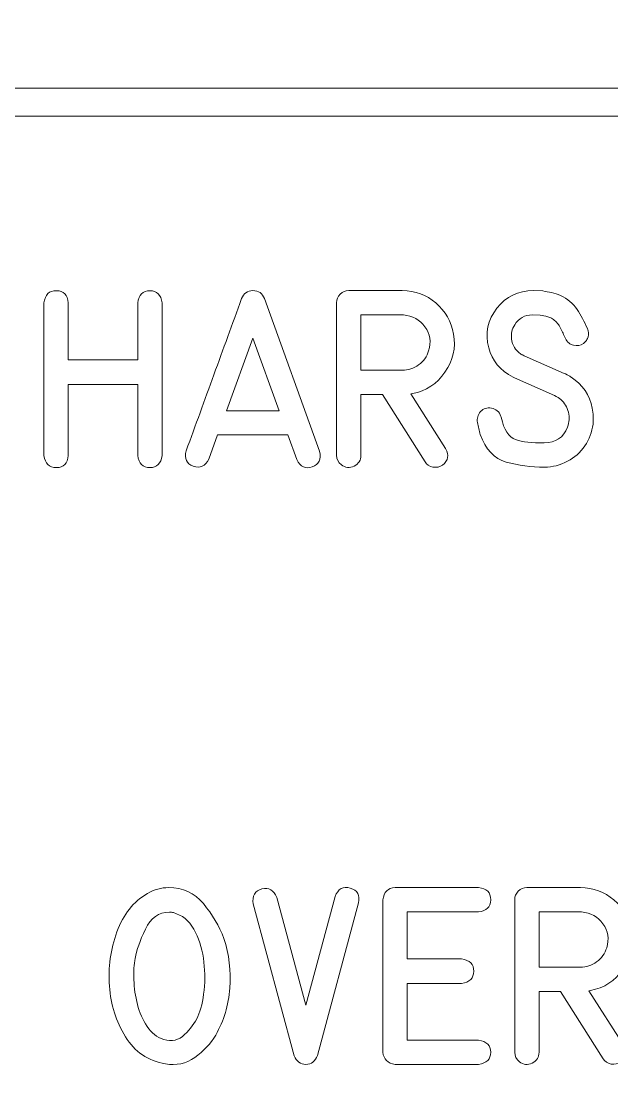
# Model space of a CAD drawing. Header units: millimetres. Extents: x -73 to 73, y -192 to 195.
# Drawn here: x -52.09 to -41.48, y 121.41 to 140.53 of the extents above; entities that cross this region are included whole.
import ezdxf

# ---------------------------------------------------------------- set-up
doc = ezdxf.new("R2010")
doc.units = ezdxf.units.MM
doc.header["$MEASUREMENT"] = 0
doc.layers.add('LED', color=7, linetype='Continuous')

msp = doc.modelspace()

# ---------------------------------------------------------------- linework, layer by layer
at = {"layer": 'LED', "color": 250, "lineweight": 9}
msp.add_open_spline([(70.6599, 74.2658), (70.9361, 74.248), (71.2072, 74.3453), (71.409, 74.5346), (71.409, 74.5346), (71.6108, 74.724), (71.7252, 74.987), (71.725, 75.2637), (71.725, 75.2637), (71.725, 75.2637), (71.725, 89.1213), (71.725, 89.1213), (71.725, 89.1213), (71.7248, 89.3867), (71.6193, 89.6411), (71.4315, 89.8287), (71.4315, 89.8287), (71.2437, 90.0162), (70.9904, 90.1215), (70.725, 90.1213), (70.725, 90.1213), (70.725, 90.1213), (68.2625, 90.1213), (68.2625, 90.1213), (68.2625, 90.1213), (65.9403, 90.1213), (63.7945, 91.3602), (62.6333, 93.3713), (62.6333, 93.3713), (61.4722, 95.3824), (61.4722, 97.8602), (62.6333, 99.8713), (62.6333, 99.8713), (63.7945, 101.8824), (65.9403, 103.1213), (68.2625, 103.1213), (68.2625, 103.1213), (68.2625, 103.1213), (70.725, 103.1213), (70.725, 103.1213), (70.725, 103.1213), (70.9904, 103.1215), (71.2448, 103.227), (71.4324, 103.4148), (71.4324, 103.4148), (71.6199, 103.6026), (71.7252, 103.8559), (71.725, 104.1213), (71.725, 104.1213), (71.725, 104.1213), (71.725, 174.8463), (71.725, 174.8463), (71.725, 174.8463), (71.7248, 175.1117), (71.6193, 175.3661), (71.4315, 175.5537), (71.4315, 175.5537), (71.2437, 175.7412), (70.9904, 175.8465), (70.725, 175.8463), (70.725, 175.8463), (70.725, 175.8463), (68.2625, 175.8463), (68.2625, 175.8463), (68.2625, 175.8463), (65.9403, 175.8463), (63.7945, 177.0852), (62.6333, 179.0963), (62.6333, 179.0963), (61.4722, 181.1074), (61.4722, 183.5852), (62.6333, 185.5963), (62.6333, 185.5963), (63.7945, 187.6074), (65.9403, 188.8463), (68.2625, 188.8463), (68.2625, 188.8463), (68.2625, 188.8463), (70.725, 188.8463), (70.725, 188.8463), (70.725, 188.8463), (70.9904, 188.8465), (71.2448, 188.952), (71.4324, 189.1398), (71.4324, 189.1398), (71.6199, 189.3276), (71.7252, 189.5809), (71.725, 189.8463), (71.725, 189.8463), (71.725, 189.8463), (71.725, 193.6206), (71.725, 193.6206), (71.725, 193.6206), (71.7248, 193.886), (71.6193, 194.1404), (71.4315, 194.328), (71.4315, 194.328), (71.2437, 194.5155), (70.9904, 194.6208), (70.725, 194.6206), (70.725, 194.6206), (70.725, 194.6206), (-70.725, 194.6206), (-70.725, 194.6206), (-70.725, 194.6206), (-70.9904, 194.6204), (-71.2448, 194.5148), (-71.4324, 194.3271), (-71.4324, 194.3271), (-71.6199, 194.1393), (-71.7252, 193.886), (-71.725, 193.6206), (-71.725, 193.6206), (-71.725, 193.6206), (-71.725, 189.8463), (-71.725, 189.8463), (-71.725, 189.8463), (-71.7248, 189.5809), (-71.6192, 189.3265), (-71.4315, 189.1389), (-71.4315, 189.1389), (-71.2437, 188.9514), (-70.9904, 188.8461), (-70.725, 188.8463), (-70.725, 188.8463), (-70.725, 188.8463), (-68.2625, 188.8463), (-68.2625, 188.8463), (-68.2625, 188.8463), (-65.9403, 188.8463), (-63.7944, 187.6074), (-62.6333, 185.5963), (-62.6333, 185.5963), (-61.4722, 183.5852), (-61.4722, 181.1074), (-62.6333, 179.0963), (-62.6333, 179.0963), (-63.7944, 177.0852), (-65.9403, 175.8463), (-68.2625, 175.8463), (-68.2625, 175.8463), (-68.2625, 175.8463), (-70.725, 175.8463), (-70.725, 175.8463), (-70.725, 175.8463), (-70.9904, 175.8461), (-71.2448, 175.7405), (-71.4324, 175.5528), (-71.4324, 175.5528), (-71.6199, 175.365), (-71.7252, 175.1117), (-71.725, 174.8463), (-71.725, 174.8463), (-71.725, 174.8463), (-71.725, 104.1213), (-71.725, 104.1213), (-71.725, 104.1213), (-71.7248, 103.8559), (-71.6192, 103.6015), (-71.4315, 103.4139), (-71.4315, 103.4139), (-71.2437, 103.2264), (-70.9904, 103.1211), (-70.725, 103.1213), (-70.725, 103.1213), (-70.725, 103.1213), (-68.2625, 103.1213), (-68.2625, 103.1213), (-68.2625, 103.1213), (-65.9403, 103.1213), (-63.7944, 101.8824), (-62.6333, 99.8713), (-62.6333, 99.8713), (-61.4722, 97.8602), (-61.4722, 95.3824), (-62.6333, 93.3713), (-62.6333, 93.3713), (-63.7944, 91.3602), (-65.9403, 90.1213), (-68.2625, 90.1213), (-68.2625, 90.1213), (-68.2625, 90.1213), (-70.725, 90.1213), (-70.725, 90.1213), (-70.725, 90.1213), (-70.9904, 90.1211), (-71.2448, 90.0155), (-71.4324, 89.8278), (-71.4324, 89.8278), (-71.6199, 89.64), (-71.7252, 89.3867), (-71.725, 89.1213), (-71.725, 89.1213), (-71.725, 89.1213), (-71.725, 84.4887), (-71.725, 84.4887), (-71.725, 84.4887), (-71.7247, 83.9613), (-71.3163, 83.5248), (-70.7901, 83.4908), (-70.7901, 83.4908), (-70.7901, 83.4908), (70.6599, 74.2658), (70.6599, 74.2658)], degree=3, knots=[0, 0, 0, 0, 0.0192308, 0.0192308, 0.0192308, 0.0192308, 0.0384615, 0.0384615, 0.0384615, 0.0384615, 0.0576923, 0.0576923, 0.0576923, 0.0576923, 0.0769231, 0.0769231, 0.0769231, 0.0769231, 0.0961538, 0.0961538, 0.0961538, 0.0961538, 0.1153846, 0.1153846, 0.1153846, 0.1153846, 0.1346154, 0.1346154, 0.1346154, 0.1346154, 0.1538462, 0.1538462, 0.1538462, 0.1538462, 0.1730769, 0.1730769, 0.1730769, 0.1730769, 0.1923077, 0.1923077, 0.1923077, 0.1923077, 0.2115385, 0.2115385, 0.2115385, 0.2115385, 0.2307692, 0.2307692, 0.2307692, 0.2307692, 0.25, 0.25, 0.25, 0.25, 0.2692308, 0.2692308, 0.2692308, 0.2692308, 0.2884615, 0.2884615, 0.2884615, 0.2884615, 0.3076923, 0.3076923, 0.3076923, 0.3076923, 0.3269231, 0.3269231, 0.3269231, 0.3269231, 0.3461538, 0.3461538, 0.3461538, 0.3461538, 0.3653846, 0.3653846, 0.3653846, 0.3653846, 0.3846154, 0.3846154, 0.3846154, 0.3846154, 0.4038462, 0.4038462, 0.4038462, 0.4038462, 0.4230769, 0.4230769, 0.4230769, 0.4230769, 0.4423077, 0.4423077, 0.4423077, 0.4423077, 0.4615385, 0.4615385, 0.4615385, 0.4615385, 0.4807692, 0.4807692, 0.4807692, 0.4807692, 0.5, 0.5, 0.5, 0.5, 0.5192308, 0.5192308, 0.5192308, 0.5192308, 0.5384615, 0.5384615, 0.5384615, 0.5384615, 0.5576923, 0.5576923, 0.5576923, 0.5576923, 0.5769231, 0.5769231, 0.5769231, 0.5769231, 0.5961538, 0.5961538, 0.5961538, 0.5961538, 0.6153846, 0.6153846, 0.6153846, 0.6153846, 0.6346154, 0.6346154, 0.6346154, 0.6346154, 0.6538462, 0.6538462, 0.6538462, 0.6538462, 0.6730769, 0.6730769, 0.6730769, 0.6730769, 0.6923077, 0.6923077, 0.6923077, 0.6923077, 0.7115385, 0.7115385, 0.7115385, 0.7115385, 0.7307692, 0.7307692, 0.7307692, 0.7307692, 0.75, 0.75, 0.75, 0.75, 0.7692308, 0.7692308, 0.7692308, 0.7692308, 0.7884615, 0.7884615, 0.7884615, 0.7884615, 0.8076923, 0.8076923, 0.8076923, 0.8076923, 0.8269231, 0.8269231, 0.8269231, 0.8269231, 0.8461538, 0.8461538, 0.8461538, 0.8461538, 0.8653846, 0.8653846, 0.8653846, 0.8653846, 0.8846154, 0.8846154, 0.8846154, 0.8846154, 0.9038462, 0.9038462, 0.9038462, 0.9038462, 0.9230769, 0.9230769, 0.9230769, 0.9230769, 0.9423077, 0.9423077, 0.9423077, 0.9423077, 0.9615385, 0.9615385, 0.9615385, 0.9615385, 1, 1, 1, 1], dxfattribs=at)
at = {"layer": 'LED', "color": 175, "lineweight": 9}
msp.add_open_spline([(-58.936, 139.3252), (-58.936, 139.3252), (-24.736, 139.3252), (-24.736, 139.3252), (-24.736, 139.3252), (-24.736, 139.3252), (-24.736, 138.8252), (-24.736, 138.8252), (-24.736, 138.8252), (-24.736, 138.8252), (-58.936, 138.8252), (-58.936, 138.8252), (-58.936, 138.8252), (-58.936, 138.8252), (-58.936, 139.3252), (-58.936, 139.3252)], degree=3, knots=[0, 0, 0, 0, 0.2, 0.2, 0.2, 0.2, 0.4, 0.4, 0.4, 0.4, 0.6, 0.6, 0.6, 0.6, 1, 1, 1, 1], dxfattribs=at)
at = {"layer": 'LED', "color": 240, "lineweight": 9}
for points, knots in [([(-51.6829, 132.7287), (-51.6829, 132.7287), (-51.6829, 135.4698), (-51.6829, 135.4698), (-51.6829, 135.4698), (-51.6612, 135.6185), (-51.5855, 135.6915), (-51.4564, 135.6894), (-51.4564, 135.6894), (-51.3273, 135.6867), (-51.2569, 135.6132), (-51.2458, 135.4698), (-51.2458, 135.4698), (-51.2458, 135.4698), (-51.2458, 134.4448), (-51.2458, 134.4448), (-51.2458, 134.4448), (-51.2458, 134.4448), (-49.9975, 134.4448), (-49.9975, 134.4448), (-49.9975, 134.4448), (-49.9975, 134.4448), (-49.9975, 135.4698), (-49.9975, 135.4698), (-49.9975, 135.4698), (-49.9758, 135.6153), (-49.9028, 135.6888), (-49.7784, 135.6894), (-49.7784, 135.6894), (-49.6541, 135.6899), (-49.58, 135.6163), (-49.5572, 135.4698), (-49.5572, 135.4698), (-49.5572, 135.4698), (-49.5572, 132.7287), (-49.5572, 132.7287), (-49.5572, 132.7287), (-49.58, 132.5832), (-49.6541, 132.5107), (-49.7784, 132.5112), (-49.7784, 132.5112), (-49.9028, 132.5117), (-49.9758, 132.5842), (-49.9975, 132.7287), (-49.9975, 132.7287), (-49.9975, 132.7287), (-49.9975, 134.0045), (-49.9975, 134.0045), (-49.9975, 134.0045), (-49.9975, 134.0045), (-51.2458, 134.0045), (-51.2458, 134.0045), (-51.2458, 134.0045), (-51.2458, 134.0045), (-51.2458, 132.7287), (-51.2458, 132.7287), (-51.2458, 132.7287), (-51.2569, 132.5863), (-51.3273, 132.5138), (-51.4564, 132.5117), (-51.4564, 132.5117), (-51.5855, 132.5096), (-51.6612, 132.5821), (-51.6829, 132.7287)], [0, 0, 0, 0, 0.0588235, 0.0588235, 0.0588235, 0.0588235, 0.1176471, 0.1176471, 0.1176471, 0.1176471, 0.1764706, 0.1764706, 0.1764706, 0.1764706, 0.2352941, 0.2352941, 0.2352941, 0.2352941, 0.2941176, 0.2941176, 0.2941176, 0.2941176, 0.3529412, 0.3529412, 0.3529412, 0.3529412, 0.4117647, 0.4117647, 0.4117647, 0.4117647, 0.4705882, 0.4705882, 0.4705882, 0.4705882, 0.5294118, 0.5294118, 0.5294118, 0.5294118, 0.5882353, 0.5882353, 0.5882353, 0.5882353, 0.6470588, 0.6470588, 0.6470588, 0.6470588, 0.7058824, 0.7058824, 0.7058824, 0.7058824, 0.7647059, 0.7647059, 0.7647059, 0.7647059, 0.8235294, 0.8235294, 0.8235294, 0.8235294, 0.8823529, 0.8823529, 0.8823529, 0.8823529, 1, 1, 1, 1]), ([(-49.1249, 132.8139), (-48.9598, 133.27), (-48.7942, 133.7256), (-48.6285, 134.1807), (-48.6285, 134.1807), (-48.4624, 134.6358), (-48.2962, 135.0914), (-48.1301, 135.547), (-48.1301, 135.547), (-48.0957, 135.6412), (-48.0279, 135.6888), (-47.9269, 135.6899), (-47.9269, 135.6899), (-47.8253, 135.691), (-47.757, 135.6433), (-47.7221, 135.547), (-47.7221, 135.547), (-47.7221, 135.547), (-46.7283, 132.8065), (-46.7283, 132.8065), (-46.7283, 132.8065), (-46.6976, 132.6604), (-46.742, 132.5668), (-46.8616, 132.5244), (-46.8616, 132.5244), (-46.9818, 132.4816), (-47.0738, 132.5255), (-47.1395, 132.6546), (-47.1395, 132.6546), (-47.1395, 132.6546), (-47.2987, 133.098), (-47.2987, 133.098), (-47.2987, 133.098), (-47.2987, 133.098), (-48.5624, 133.098), (-48.5624, 133.098), (-48.5624, 133.098), (-48.5624, 133.098), (-48.7174, 132.6652), (-48.7174, 132.6652), (-48.7174, 132.6652), (-48.7836, 132.535), (-48.8778, 132.4927), (-48.9995, 132.5377), (-48.9995, 132.5377), (-49.1217, 132.5821), (-49.1635, 132.6747), (-49.1249, 132.8139)], [0, 0, 0, 0, 0.0769231, 0.0769231, 0.0769231, 0.0769231, 0.1538462, 0.1538462, 0.1538462, 0.1538462, 0.2307692, 0.2307692, 0.2307692, 0.2307692, 0.3076923, 0.3076923, 0.3076923, 0.3076923, 0.3846154, 0.3846154, 0.3846154, 0.3846154, 0.4615385, 0.4615385, 0.4615385, 0.4615385, 0.5384615, 0.5384615, 0.5384615, 0.5384615, 0.6153846, 0.6153846, 0.6153846, 0.6153846, 0.6923077, 0.6923077, 0.6923077, 0.6923077, 0.7692308, 0.7692308, 0.7692308, 0.7692308, 0.8461538, 0.8461538, 0.8461538, 0.8461538, 1, 1, 1, 1]), ([(-44.4651, 132.8515), (-44.3989, 132.7345), (-44.4175, 132.6366), (-44.5206, 132.5567), (-44.5206, 132.5567), (-44.5704, 132.5218), (-44.6275, 132.5096), (-44.6921, 132.5213), (-44.6921, 132.5213), (-44.7567, 132.5324), (-44.8037, 132.5646), (-44.8339, 132.617), (-44.8339, 132.617), (-44.8339, 132.617), (-45.598, 133.8251), (-45.598, 133.8251), (-45.598, 133.8251), (-45.598, 133.8251), (-45.9859, 133.8251), (-45.9859, 133.8251), (-45.9859, 133.8251), (-45.9859, 133.8251), (-45.9859, 132.7334), (-45.9859, 132.7334), (-45.9859, 132.7334), (-45.9859, 132.6435), (-46.0267, 132.5789), (-46.1081, 132.5387), (-46.1081, 132.5387), (-46.1902, 132.499), (-46.2664, 132.5064), (-46.3378, 132.5615), (-46.3378, 132.5615), (-46.3944, 132.6038), (-46.423, 132.661), (-46.423, 132.7334), (-46.423, 132.7334), (-46.423, 132.7334), (-46.423, 135.4729), (-46.423, 135.4729), (-46.423, 135.4729), (-46.423, 135.5327), (-46.4018, 135.5841), (-46.36, 135.6264), (-46.36, 135.6264), (-46.3182, 135.6687), (-46.2669, 135.6899), (-46.206, 135.6899), (-46.206, 135.6899), (-46.206, 135.6899), (-45.2435, 135.6899), (-45.2435, 135.6899), (-45.2435, 135.6899), (-45.0117, 135.6899), (-44.8106, 135.6163), (-44.6402, 135.4692), (-44.6402, 135.4692), (-44.4698, 135.3216), (-44.3635, 135.1348), (-44.3222, 134.9083), (-44.3222, 134.9083), (-44.2788, 134.6654), (-44.3301, 134.4384), (-44.4767, 134.2273), (-44.4767, 134.2273), (-44.6228, 134.0156), (-44.817, 133.8876), (-45.0588, 133.8421), (-45.0588, 133.8421), (-45.0588, 133.8421), (-45.0884, 133.8373), (-45.0884, 133.8373), (-45.0884, 133.8373), (-45.0884, 133.8373), (-44.4651, 132.8515), (-44.4651, 132.8515)], [0, 0, 0, 0, 0.05, 0.05, 0.05, 0.05, 0.1, 0.1, 0.1, 0.1, 0.15, 0.15, 0.15, 0.15, 0.2, 0.2, 0.2, 0.2, 0.25, 0.25, 0.25, 0.25, 0.3, 0.3, 0.3, 0.3, 0.35, 0.35, 0.35, 0.35, 0.4, 0.4, 0.4, 0.4, 0.45, 0.45, 0.45, 0.45, 0.5, 0.5, 0.5, 0.5, 0.55, 0.55, 0.55, 0.55, 0.6, 0.6, 0.6, 0.6, 0.65, 0.65, 0.65, 0.65, 0.7, 0.7, 0.7, 0.7, 0.75, 0.75, 0.75, 0.75, 0.8, 0.8, 0.8, 0.8, 0.85, 0.85, 0.85, 0.85, 0.9, 0.9, 0.9, 0.9, 1, 1, 1, 1]), ([(-42.3367, 134.2045), (-42.3367, 134.2045), (-42.3119, 134.1939), (-42.3119, 134.1939), (-42.3119, 134.1939), (-42.3119, 134.1939), (-42.2838, 134.1802), (-42.2838, 134.1802), (-42.2838, 134.1802), (-42.2838, 134.1802), (-42.259, 134.1659), (-42.259, 134.1659), (-42.259, 134.1659), (-42.2521, 134.1606), (-42.2436, 134.1558), (-42.2351, 134.1511), (-42.2351, 134.1511), (-42.2261, 134.1469), (-42.2177, 134.1416), (-42.2092, 134.1368), (-42.2092, 134.1368), (-42.005, 134.0024), (-41.878, 133.8161), (-41.8298, 133.5785), (-41.8298, 133.5785), (-41.8113, 133.4854), (-41.807, 133.3896), (-41.8171, 133.2917), (-41.8171, 133.2917), (-41.834, 133.151), (-41.8832, 133.0213), (-41.9653, 132.9017), (-41.9653, 132.9017), (-42.0473, 132.7821), (-42.1505, 132.6901), (-42.2743, 132.625), (-42.2743, 132.625), (-42.4077, 132.5546), (-42.5458, 132.5197), (-42.6886, 132.5197), (-42.6886, 132.5197), (-42.9284, 132.5197), (-43.157, 132.5504), (-43.3755, 132.6117), (-43.3755, 132.6117), (-43.5935, 132.6731), (-43.7491, 132.8377), (-43.8417, 133.1055), (-43.8417, 133.1055), (-43.8544, 133.1398), (-43.8634, 133.1748), (-43.8697, 133.2108), (-43.8697, 133.2108), (-43.8761, 133.2473), (-43.8835, 133.2833), (-43.8914, 133.3198), (-43.8914, 133.3198), (-43.9068, 133.3938), (-43.8888, 133.4595), (-43.8364, 133.5166), (-43.8364, 133.5166), (-43.7845, 133.5732), (-43.7195, 133.5949), (-43.6422, 133.5817), (-43.6422, 133.5817), (-43.5602, 133.5648), (-43.5036, 133.5145), (-43.4713, 133.4298), (-43.4713, 133.4298), (-43.4713, 133.4298), (-43.4665, 133.4155), (-43.4665, 133.4155), (-43.4665, 133.4155), (-43.4173, 133.1912), (-43.3305, 133.0573), (-43.2072, 133.0139), (-43.2072, 133.0139), (-43.0834, 132.9705), (-42.9119, 132.9509), (-42.6918, 132.9552), (-42.6918, 132.9552), (-42.4891, 132.9552), (-42.35, 133.0504), (-42.2743, 133.2404), (-42.2743, 133.2404), (-42.2415, 133.3251), (-42.2362, 133.4134), (-42.259, 133.505), (-42.259, 133.505), (-42.2817, 133.596), (-42.3267, 133.6727), (-42.3939, 133.7336), (-42.3939, 133.7336), (-42.4241, 133.7595), (-42.4632, 133.7833), (-42.5119, 133.8061), (-42.5119, 133.8061), (-42.5119, 133.8061), (-43.2294, 134.1209), (-43.2294, 134.1209), (-43.2294, 134.1209), (-43.2294, 134.1209), (-43.2527, 134.1336), (-43.2527, 134.1336), (-43.2527, 134.1336), (-43.4877, 134.2574), (-43.6332, 134.4337), (-43.6898, 134.6623), (-43.6898, 134.6623), (-43.7591, 134.9268), (-43.711, 135.1639), (-43.5448, 135.3745), (-43.5448, 135.3745), (-43.3792, 135.5846), (-43.1612, 135.6899), (-42.8918, 135.6899), (-42.8918, 135.6899), (-42.8918, 135.6899), (-42.7209, 135.6851), (-42.7209, 135.6851), (-42.7209, 135.6851), (-42.6654, 135.6751), (-42.6114, 135.665), (-42.5601, 135.655), (-42.5601, 135.655), (-42.5082, 135.6455), (-42.4558, 135.6285), (-42.4034, 135.6047), (-42.4034, 135.6047), (-42.2732, 135.5439), (-42.1732, 135.4597), (-42.1039, 135.3534), (-42.1039, 135.3534), (-42.0346, 135.247), (-41.9721, 135.1316), (-41.9166, 135.0078), (-41.9166, 135.0078), (-41.9113, 134.9962), (-41.9065, 134.9829), (-41.9023, 134.9676), (-41.9023, 134.9676), (-41.8912, 134.9168), (-41.8965, 134.8708), (-41.9182, 134.8295), (-41.9182, 134.8295), (-41.9303, 134.8035), (-41.9436, 134.784), (-41.9568, 134.7707), (-41.9568, 134.7707), (-41.97, 134.757), (-41.9811, 134.748), (-41.9891, 134.7427), (-41.9891, 134.7427), (-42.0431, 134.7046), (-42.1018, 134.693), (-42.1658, 134.7088), (-42.1658, 134.7088), (-42.2304, 134.7231), (-42.2791, 134.7644), (-42.3135, 134.8327), (-42.3135, 134.8327), (-42.3404, 134.8924), (-42.369, 134.9538), (-42.3992, 135.0163), (-42.3992, 135.0163), (-42.4299, 135.0787), (-42.4727, 135.1306), (-42.5272, 135.1724), (-42.5272, 135.1724), (-42.55, 135.1888), (-42.5722, 135.201), (-42.5934, 135.2084), (-42.5934, 135.2084), (-42.6146, 135.2163), (-42.6378, 135.2248), (-42.6638, 135.2343), (-42.6638, 135.2343), (-42.6638, 135.2343), (-42.7643, 135.2512), (-42.7643, 135.2512), (-42.7643, 135.2512), (-42.7643, 135.2512), (-42.9072, 135.256), (-42.9072, 135.256), (-42.9072, 135.256), (-43.0458, 135.2539), (-43.1517, 135.1941), (-43.2247, 135.0761), (-43.2247, 135.0761), (-43.2744, 135.0004), (-43.2929, 134.9163), (-43.2808, 134.8231), (-43.2808, 134.8231), (-43.2665, 134.7088), (-43.2125, 134.6199), (-43.1194, 134.5564), (-43.1194, 134.5564), (-43.1151, 134.5538), (-43.1109, 134.5501), (-43.1056, 134.5464), (-43.1056, 134.5464), (-43.1003, 134.5432), (-43.0945, 134.5395), (-43.0887, 134.5363), (-43.0887, 134.5363), (-43.0887, 134.5363), (-43.0712, 134.5289), (-43.0712, 134.5289), (-43.0712, 134.5289), (-43.0712, 134.5289), (-43.0527, 134.521), (-43.0527, 134.521), (-43.0527, 134.521), (-43.0527, 134.521), (-42.3367, 134.2045), (-42.3367, 134.2045)], [0, 0, 0, 0, 0.0181818, 0.0181818, 0.0181818, 0.0181818, 0.0363636, 0.0363636, 0.0363636, 0.0363636, 0.0545455, 0.0545455, 0.0545455, 0.0545455, 0.0727273, 0.0727273, 0.0727273, 0.0727273, 0.0909091, 0.0909091, 0.0909091, 0.0909091, 0.1090909, 0.1090909, 0.1090909, 0.1090909, 0.1272727, 0.1272727, 0.1272727, 0.1272727, 0.1454545, 0.1454545, 0.1454545, 0.1454545, 0.1636364, 0.1636364, 0.1636364, 0.1636364, 0.1818182, 0.1818182, 0.1818182, 0.1818182, 0.2, 0.2, 0.2, 0.2, 0.2181818, 0.2181818, 0.2181818, 0.2181818, 0.2363636, 0.2363636, 0.2363636, 0.2363636, 0.2545455, 0.2545455, 0.2545455, 0.2545455, 0.2727273, 0.2727273, 0.2727273, 0.2727273, 0.2909091, 0.2909091, 0.2909091, 0.2909091, 0.3090909, 0.3090909, 0.3090909, 0.3090909, 0.3272727, 0.3272727, 0.3272727, 0.3272727, 0.3454545, 0.3454545, 0.3454545, 0.3454545, 0.3636364, 0.3636364, 0.3636364, 0.3636364, 0.3818182, 0.3818182, 0.3818182, 0.3818182, 0.4, 0.4, 0.4, 0.4, 0.4181818, 0.4181818, 0.4181818, 0.4181818, 0.4363636, 0.4363636, 0.4363636, 0.4363636, 0.4545455, 0.4545455, 0.4545455, 0.4545455, 0.4727273, 0.4727273, 0.4727273, 0.4727273, 0.4909091, 0.4909091, 0.4909091, 0.4909091, 0.5090909, 0.5090909, 0.5090909, 0.5090909, 0.5272727, 0.5272727, 0.5272727, 0.5272727, 0.5454545, 0.5454545, 0.5454545, 0.5454545, 0.5636364, 0.5636364, 0.5636364, 0.5636364, 0.5818182, 0.5818182, 0.5818182, 0.5818182, 0.6, 0.6, 0.6, 0.6, 0.6181818, 0.6181818, 0.6181818, 0.6181818, 0.6363636, 0.6363636, 0.6363636, 0.6363636, 0.6545455, 0.6545455, 0.6545455, 0.6545455, 0.6727273, 0.6727273, 0.6727273, 0.6727273, 0.6909091, 0.6909091, 0.6909091, 0.6909091, 0.7090909, 0.7090909, 0.7090909, 0.7090909, 0.7272727, 0.7272727, 0.7272727, 0.7272727, 0.7454545, 0.7454545, 0.7454545, 0.7454545, 0.7636364, 0.7636364, 0.7636364, 0.7636364, 0.7818182, 0.7818182, 0.7818182, 0.7818182, 0.8, 0.8, 0.8, 0.8, 0.8181818, 0.8181818, 0.8181818, 0.8181818, 0.8363636, 0.8363636, 0.8363636, 0.8363636, 0.8545455, 0.8545455, 0.8545455, 0.8545455, 0.8727273, 0.8727273, 0.8727273, 0.8727273, 0.8909091, 0.8909091, 0.8909091, 0.8909091, 0.9090909, 0.9090909, 0.9090909, 0.9090909, 0.9272727, 0.9272727, 0.9272727, 0.9272727, 0.9454545, 0.9454545, 0.9454545, 0.9454545, 0.9636364, 0.9636364, 0.9636364, 0.9636364, 1, 1, 1, 1]), ([(-45.2435, 134.2606), (-45.1377, 134.2606), (-45.0403, 134.2924), (-44.9509, 134.3569), (-44.9509, 134.3569), (-44.8614, 134.421), (-44.8016, 134.5046), (-44.7704, 134.6078), (-44.7704, 134.6078), (-44.7217, 134.767), (-44.744, 134.911), (-44.8371, 135.0396), (-44.8371, 135.0396), (-44.9302, 135.1681), (-45.0583, 135.2391), (-45.2213, 135.2528), (-45.2213, 135.2528), (-45.2213, 135.2528), (-45.9859, 135.2528), (-45.9859, 135.2528), (-45.9859, 135.2528), (-45.9859, 135.2528), (-45.9859, 134.2606), (-45.9859, 134.2606), (-45.9859, 134.2606), (-45.9859, 134.2606), (-45.2435, 134.2606), (-45.2435, 134.2606)], [0, 0, 0, 0, 0.125, 0.125, 0.125, 0.125, 0.25, 0.25, 0.25, 0.25, 0.375, 0.375, 0.375, 0.375, 0.5, 0.5, 0.5, 0.5, 0.625, 0.625, 0.625, 0.625, 0.75, 0.75, 0.75, 0.75, 1, 1, 1, 1]), ([(-47.457, 133.5335), (-47.457, 133.5335), (-47.9284, 134.8358), (-47.9284, 134.8358), (-47.9284, 134.8358), (-47.9284, 134.8358), (-48.4026, 133.5335), (-48.4026, 133.5335), (-48.4026, 133.5335), (-48.4026, 133.5335), (-47.457, 133.5335), (-47.457, 133.5335)], [0, 0, 0, 0, 0.25, 0.25, 0.25, 0.25, 0.5, 0.5, 0.5, 0.5, 1, 1, 1, 1]), ([(-47.9284, 134.8358), (-47.9284, 134.8358), (-47.457, 133.5335), (-47.457, 133.5335), (-47.457, 133.5335), (-47.457, 133.5335), (-47.9284, 134.8358), (-47.9284, 134.8358)], [0, 0, 0, 0, 0.3333333, 0.3333333, 0.3333333, 0.3333333, 1, 1, 1, 1]), ([(-48.4493, 124.0525), (-48.3546, 123.7662), (-48.3186, 123.4693), (-48.3419, 123.1613), (-48.3419, 123.1613), (-48.3652, 122.8534), (-48.4499, 122.5724), (-48.5954, 122.3179), (-48.5954, 122.3179), (-48.6875, 122.1596), (-48.8129, 122.0252), (-48.9722, 121.9146), (-48.9722, 121.9146), (-49.1314, 121.804), (-49.3071, 121.7654), (-49.4992, 121.7987), (-49.4992, 121.7987), (-49.8125, 121.8532), (-50.0522, 122.0168), (-50.2183, 122.2882), (-50.2183, 122.2882), (-50.385, 122.5602), (-50.4803, 122.8629), (-50.5046, 123.1963), (-50.5046, 123.1963), (-50.529, 123.5296), (-50.484, 123.854), (-50.3697, 124.1705), (-50.3697, 124.1705), (-50.2554, 124.4869), (-50.0733, 124.7166), (-49.8231, 124.8605), (-49.8231, 124.8605), (-49.7013, 124.9309), (-49.5733, 124.9658), (-49.4405, 124.9658), (-49.4405, 124.9658), (-49.1859, 124.9658), (-48.9785, 124.87), (-48.8171, 124.6785), (-48.8171, 124.6785), (-48.6557, 124.4864), (-48.5335, 124.2779), (-48.4493, 124.0525)], [0, 0, 0, 0, 0.0833333, 0.0833333, 0.0833333, 0.0833333, 0.1666667, 0.1666667, 0.1666667, 0.1666667, 0.25, 0.25, 0.25, 0.25, 0.3333333, 0.3333333, 0.3333333, 0.3333333, 0.4166667, 0.4166667, 0.4166667, 0.4166667, 0.5, 0.5, 0.5, 0.5, 0.5833333, 0.5833333, 0.5833333, 0.5833333, 0.6666667, 0.6666667, 0.6666667, 0.6666667, 0.75, 0.75, 0.75, 0.75, 0.8333333, 0.8333333, 0.8333333, 0.8333333, 1, 1, 1, 1]), ([(-47.9223, 124.6726), (-47.9419, 124.8198), (-47.8895, 124.9097), (-47.7652, 124.9425), (-47.7652, 124.9425), (-47.6403, 124.9759), (-47.5519, 124.9235), (-47.499, 124.7859), (-47.499, 124.7859), (-47.499, 124.7859), (-46.9767, 122.8513), (-46.9767, 122.8513), (-46.9767, 122.8513), (-46.9767, 122.8513), (-46.4512, 124.8044), (-46.4512, 124.8044), (-46.4512, 124.8044), (-46.3983, 124.9441), (-46.3073, 124.9949), (-46.1782, 124.9573), (-46.1782, 124.9573), (-46.0491, 124.9198), (-45.9993, 124.8309), (-46.0295, 124.6912), (-46.0295, 124.6912), (-46.0295, 124.6912), (-46.7672, 121.9522), (-46.7672, 121.9522), (-46.7672, 121.9522), (-46.809, 121.8458), (-46.8777, 121.7919), (-46.9751, 121.7913), (-46.9751, 121.7913), (-47.0725, 121.7908), (-47.1429, 121.8427), (-47.1873, 121.9458), (-47.1873, 121.9458), (-47.1873, 121.9458), (-47.9223, 124.6726), (-47.9223, 124.6726)], [0, 0, 0, 0, 0.0909091, 0.0909091, 0.0909091, 0.0909091, 0.1818182, 0.1818182, 0.1818182, 0.1818182, 0.2727273, 0.2727273, 0.2727273, 0.2727273, 0.3636364, 0.3636364, 0.3636364, 0.3636364, 0.4545455, 0.4545455, 0.4545455, 0.4545455, 0.5454545, 0.5454545, 0.5454545, 0.5454545, 0.6363636, 0.6363636, 0.6363636, 0.6363636, 0.7272727, 0.7272727, 0.7272727, 0.7272727, 0.8181818, 0.8181818, 0.8181818, 0.8181818, 1, 1, 1, 1]), ([(-43.8731, 124.5335), (-43.8731, 124.5335), (-45.1585, 124.5335), (-45.1585, 124.5335), (-45.1585, 124.5335), (-45.1585, 124.5335), (-45.1585, 123.6852), (-45.1585, 123.6852), (-45.1585, 123.6852), (-45.1585, 123.6852), (-44.1785, 123.6852), (-44.1785, 123.6852), (-44.1785, 123.6852), (-44.0319, 123.6635), (-43.9589, 123.59), (-43.9594, 123.4646), (-43.9594, 123.4646), (-43.9599, 123.3386), (-44.033, 123.2656), (-44.1785, 123.245), (-44.1785, 123.245), (-44.1785, 123.245), (-45.1585, 123.245), (-45.1585, 123.245), (-45.1585, 123.245), (-45.1585, 123.245), (-45.1585, 122.2263), (-45.1585, 122.2263), (-45.1585, 122.2263), (-45.1585, 122.2263), (-43.8731, 122.2263), (-43.8731, 122.2263), (-43.8731, 122.2263), (-43.7276, 122.2046), (-43.6546, 122.1321), (-43.6546, 122.0078), (-43.6546, 122.0078), (-43.6546, 121.8839), (-43.7276, 121.8114), (-43.8731, 121.7908), (-43.8731, 121.7908), (-43.8731, 121.7908), (-45.3739, 121.7908), (-45.3739, 121.7908), (-45.3739, 121.7908), (-45.503, 121.8072), (-45.5765, 121.8808), (-45.594, 122.0109), (-45.594, 122.0109), (-45.594, 122.0109), (-45.594, 124.7488), (-45.594, 124.7488), (-45.594, 124.7488), (-45.5744, 124.8854), (-45.5009, 124.9573), (-45.3739, 124.9658), (-45.3739, 124.9658), (-45.3739, 124.9658), (-43.8731, 124.9658), (-43.8731, 124.9658), (-43.8731, 124.9658), (-43.7276, 124.9547), (-43.6546, 124.8817), (-43.6551, 124.7478), (-43.6551, 124.7478), (-43.6557, 124.6139), (-43.7287, 124.5425), (-43.8731, 124.5335)], [0, 0, 0, 0, 0.0555556, 0.0555556, 0.0555556, 0.0555556, 0.1111111, 0.1111111, 0.1111111, 0.1111111, 0.1666667, 0.1666667, 0.1666667, 0.1666667, 0.2222222, 0.2222222, 0.2222222, 0.2222222, 0.2777778, 0.2777778, 0.2777778, 0.2777778, 0.3333333, 0.3333333, 0.3333333, 0.3333333, 0.3888889, 0.3888889, 0.3888889, 0.3888889, 0.4444444, 0.4444444, 0.4444444, 0.4444444, 0.5, 0.5, 0.5, 0.5, 0.5555556, 0.5555556, 0.5555556, 0.5555556, 0.6111111, 0.6111111, 0.6111111, 0.6111111, 0.6666667, 0.6666667, 0.6666667, 0.6666667, 0.7222222, 0.7222222, 0.7222222, 0.7222222, 0.7777778, 0.7777778, 0.7777778, 0.7777778, 0.8333333, 0.8333333, 0.8333333, 0.8333333, 0.8888889, 0.8888889, 0.8888889, 0.8888889, 1, 1, 1, 1]), ([(-41.266, 122.1274), (-41.1998, 122.0104), (-41.2184, 121.9125), (-41.3215, 121.8326), (-41.3215, 121.8326), (-41.3713, 121.7977), (-41.4284, 121.7855), (-41.493, 121.7972), (-41.493, 121.7972), (-41.5576, 121.8083), (-41.6046, 121.8405), (-41.6348, 121.8929), (-41.6348, 121.8929), (-41.6348, 121.8929), (-42.3989, 123.101), (-42.3989, 123.101), (-42.3989, 123.101), (-42.3989, 123.101), (-42.7868, 123.101), (-42.7868, 123.101), (-42.7868, 123.101), (-42.7868, 123.101), (-42.7868, 122.0093), (-42.7868, 122.0093), (-42.7868, 122.0093), (-42.7868, 121.9194), (-42.8276, 121.8548), (-42.909, 121.8146), (-42.909, 121.8146), (-42.9911, 121.7749), (-43.0673, 121.7823), (-43.1387, 121.8374), (-43.1387, 121.8374), (-43.1953, 121.8797), (-43.2239, 121.9369), (-43.2239, 122.0093), (-43.2239, 122.0093), (-43.2239, 122.0093), (-43.2239, 124.7488), (-43.2239, 124.7488), (-43.2239, 124.7488), (-43.2239, 124.8086), (-43.2027, 124.86), (-43.1609, 124.9023), (-43.1609, 124.9023), (-43.1191, 124.9446), (-43.0678, 124.9658), (-43.0069, 124.9658), (-43.0069, 124.9658), (-43.0069, 124.9658), (-42.0444, 124.9658), (-42.0444, 124.9658), (-42.0444, 124.9658), (-41.8126, 124.9658), (-41.6115, 124.8922), (-41.4411, 124.7451), (-41.4411, 124.7451), (-41.2707, 124.5975), (-41.1644, 124.4107), (-41.1231, 124.1842), (-41.1231, 124.1842), (-41.0797, 123.9413), (-41.131, 123.7143), (-41.2776, 123.5032), (-41.2776, 123.5032), (-41.4237, 123.2915), (-41.6179, 123.1635), (-41.8597, 123.118), (-41.8597, 123.118), (-41.8597, 123.118), (-41.8893, 123.1132), (-41.8893, 123.1132), (-41.8893, 123.1132), (-41.8893, 123.1132), (-41.266, 122.1274), (-41.266, 122.1274)], [0, 0, 0, 0, 0.05, 0.05, 0.05, 0.05, 0.1, 0.1, 0.1, 0.1, 0.15, 0.15, 0.15, 0.15, 0.2, 0.2, 0.2, 0.2, 0.25, 0.25, 0.25, 0.25, 0.3, 0.3, 0.3, 0.3, 0.35, 0.35, 0.35, 0.35, 0.4, 0.4, 0.4, 0.4, 0.45, 0.45, 0.45, 0.45, 0.5, 0.5, 0.5, 0.5, 0.55, 0.55, 0.55, 0.55, 0.6, 0.6, 0.6, 0.6, 0.65, 0.65, 0.65, 0.65, 0.7, 0.7, 0.7, 0.7, 0.75, 0.75, 0.75, 0.75, 0.8, 0.8, 0.8, 0.8, 0.85, 0.85, 0.85, 0.85, 0.9, 0.9, 0.9, 0.9, 1, 1, 1, 1]), ([(-49.4278, 124.5255), (-49.6177, 124.5255), (-49.7617, 124.4234), (-49.8596, 124.2186), (-49.8596, 124.2186), (-49.9575, 124.0138), (-50.0188, 123.8392), (-50.0448, 123.6947), (-50.0448, 123.6947), (-50.0644, 123.5889), (-50.0718, 123.4614), (-50.0665, 123.3116), (-50.0665, 123.3116), (-50.0612, 123.1619), (-50.0395, 123.0137), (-50.0014, 122.8677), (-50.0014, 122.8677), (-49.9633, 122.7211), (-49.9056, 122.5893), (-49.8294, 122.4724), (-49.8294, 122.4724), (-49.7527, 122.3549), (-49.6527, 122.2771), (-49.5288, 122.239), (-49.5288, 122.239), (-49.3838, 122.1935), (-49.259, 122.2221), (-49.1542, 122.3247), (-49.1542, 122.3247), (-49.0494, 122.4279), (-48.97, 122.5369), (-48.9161, 122.6528), (-48.9161, 122.6528), (-48.8616, 122.7719), (-48.824, 122.9275), (-48.8039, 123.1211), (-48.8039, 123.1211), (-48.7838, 123.3143), (-48.7885, 123.5074), (-48.8176, 123.7), (-48.8176, 123.7), (-48.8473, 123.8927), (-48.9049, 124.0662), (-48.9907, 124.2207), (-48.9907, 124.2207), (-49.0764, 124.3753), (-49.1986, 124.4737), (-49.3563, 124.516), (-49.3563, 124.516), (-49.377, 124.5224), (-49.4008, 124.5255), (-49.4278, 124.5255)], [0, 0, 0, 0, 0.0714286, 0.0714286, 0.0714286, 0.0714286, 0.1428571, 0.1428571, 0.1428571, 0.1428571, 0.2142857, 0.2142857, 0.2142857, 0.2142857, 0.2857143, 0.2857143, 0.2857143, 0.2857143, 0.3571429, 0.3571429, 0.3571429, 0.3571429, 0.4285714, 0.4285714, 0.4285714, 0.4285714, 0.5, 0.5, 0.5, 0.5, 0.5714286, 0.5714286, 0.5714286, 0.5714286, 0.6428571, 0.6428571, 0.6428571, 0.6428571, 0.7142857, 0.7142857, 0.7142857, 0.7142857, 0.7857143, 0.7857143, 0.7857143, 0.7857143, 0.8571429, 0.8571429, 0.8571429, 0.8571429, 1, 1, 1, 1]), ([(-42.0444, 123.5365), (-41.9386, 123.5365), (-41.8412, 123.5683), (-41.7518, 123.6328), (-41.7518, 123.6328), (-41.6623, 123.6969), (-41.6025, 123.7805), (-41.5713, 123.8837), (-41.5713, 123.8837), (-41.5226, 124.0429), (-41.5449, 124.1869), (-41.638, 124.3155), (-41.638, 124.3155), (-41.7311, 124.444), (-41.8592, 124.515), (-42.0222, 124.5287), (-42.0222, 124.5287), (-42.0222, 124.5287), (-42.7868, 124.5287), (-42.7868, 124.5287), (-42.7868, 124.5287), (-42.7868, 124.5287), (-42.7868, 123.5365), (-42.7868, 123.5365), (-42.7868, 123.5365), (-42.7868, 123.5365), (-42.0444, 123.5365), (-42.0444, 123.5365)], [0, 0, 0, 0, 0.125, 0.125, 0.125, 0.125, 0.25, 0.25, 0.25, 0.25, 0.375, 0.375, 0.375, 0.375, 0.5, 0.5, 0.5, 0.5, 0.625, 0.625, 0.625, 0.625, 0.75, 0.75, 0.75, 0.75, 1, 1, 1, 1])]:
    msp.add_open_spline(points, degree=3, knots=knots, dxfattribs=at)

doc.saveas('drawing.dxf')
